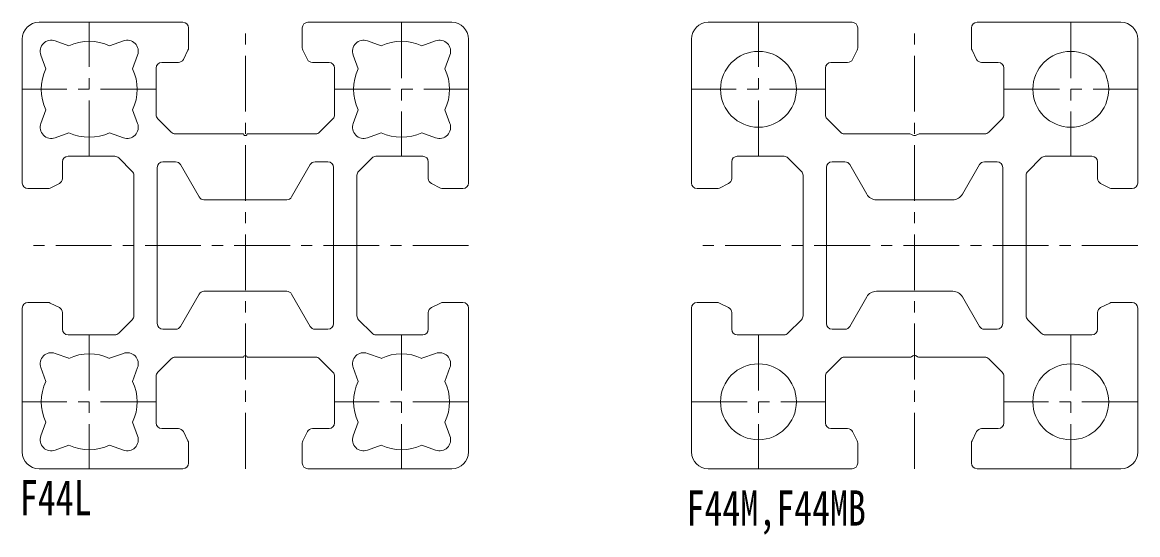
# Model space of a CAD drawing. Units: millimetres on the paper. Extents: x -597 to -234, y -379 to 68.
# Drawn here: x -534.5 to -434.5, y -34.6 to 11.3 of the extents above; entities that cross this region are included whole.
import ezdxf
from ezdxf.enums import TextEntityAlignment as Align

# ---------------------------------------------------------------- set-up
doc = ezdxf.new("R2010")
doc.units = ezdxf.units.MM
doc.linetypes.add('CHAIN1', pattern=[8, 5, -1, 1, -1])
doc.layers.add('0-0_フレーム', color=7, linetype='Continuous', lineweight=18)
doc.layers.add('0-1_その他LFｱｸｾｻﾘｰ', color=4, linetype='CHAIN1', lineweight=18)
doc.styles.add('ＭＳ ゴシック', font='')
doc.styles.get('ＭＳ ゴシック').set_extended_font_data('MS Gothic')

msp = doc.modelspace()

# ---------------------------------------------------------------- linework, layer by layer
at = {"layer": '0-0_フレーム'}
for p, q in [((-533, 11.324), (-520.1, 11.324)), ((-508.9, 11.324), (-496, 11.324)), ((-473, 11.324), (-460.1, 11.324)), ((-448.9, 11.324), (-436, 11.324)), ((-519.6, 10.824), (-519.6, 9.043)), ((-509.4, 9.043), (-509.4, 10.824)), ((-459.6, 10.824), (-459.6, 9.043)), ((-449.4, 9.043), (-449.4, 10.824)), ((-534.5, -3.076), (-534.5, 9.824)), ((-531.558, 9.664), (-530.328, 9.217)), ((-526.672, 9.217), (-525.442, 9.664)), ((-503.558, 9.664), (-502.328, 9.217)), ((-498.672, 9.217), (-497.442, 9.664)), ((-494.5, 9.824), (-494.5, -3.076)), ((-474.5, -3.076), (-474.5, 9.824)), ((-434.5, 9.824), (-434.5, -3.076)), ((-532.392, 7.153), (-532.84, 8.382)), ((-524.16, 8.382), (-524.608, 7.153)), ((-519.653, 8.819), (-520.062, 8.001)), ((-508.938, 8.001), (-509.347, 8.819)), ((-504.84, 8.382), (-504.392, 7.153)), ((-496.16, 8.382), (-496.608, 7.153)), ((-459.653, 8.819), (-460.062, 8.001)), ((-448.938, 8.001), (-449.347, 8.819)), ((-522.5, 7.224), (-522.5, 3.032)), ((-520.509, 7.724), (-522, 7.724)), ((-507, 7.724), (-508.491, 7.724)), ((-506.5, 3.032), (-506.5, 7.224)), ((-462.5, 7.224), (-462.5, 3.032)), ((-460.509, 7.724), (-462, 7.724)), ((-447, 7.724), (-448.491, 7.724)), ((-446.5, 3.032), (-446.5, 7.224)), ((-532.84, 2.266), (-532.392, 3.496)), ((-524.608, 3.496), (-524.16, 2.266)), ((-504.84, 2.266), (-504.392, 3.496)), ((-496.608, 3.496), (-496.16, 2.266)), ((-522.354, 2.678), (-521.146, 1.471)), ((-507.854, 1.471), (-506.646, 2.678)), ((-462.354, 2.678), (-461.146, 1.471)), ((-447.854, 1.471), (-446.646, 2.678)), ((-531.558, 0.985), (-530.328, 1.432)), ((-525.442, 0.985), (-526.672, 1.432)), ((-502.328, 1.432), (-503.558, 0.985)), ((-497.442, 0.985), (-498.672, 1.432)), ((-460.793, 1.324), (-454.921, 1.324)), ((-454.771, 1.284), (-454.65, 1.215)), ((-454.35, 1.215), (-454.229, 1.284)), ((-454.079, 1.324), (-448.207, 1.324)), ((-526.207, -0.676), (-530.4, -0.676)), ((-524.646, -2.029), (-525.854, -0.822)), ((-503.146, -0.822), (-504.354, -2.029)), ((-498.6, -0.676), (-502.793, -0.676)), ((-466.207, -0.676), (-470.4, -0.676)), ((-464.646, -2.029), (-465.854, -0.822)), ((-443.146, -0.822), (-444.354, -2.029)), ((-438.6, -0.676), (-442.793, -0.676)), ((-530.9, -1.176), (-530.9, -2.667)), ((-522.4, -1.676), (-522.4, -15.676)), ((-520.752, -1.176), (-521.9, -1.176)), ((-518.644, -4.326), (-520.319, -1.426)), ((-508.681, -1.426), (-510.356, -4.326)), ((-507.1, -1.176), (-508.248, -1.176)), ((-506.6, -15.676), (-506.6, -1.676)), ((-498.1, -2.667), (-498.1, -1.176)), ((-470.9, -1.176), (-470.9, -2.667)), ((-462.4, -15.676), (-462.4, -1.676)), ((-461.9, -1.176), (-460.752, -1.176)), ((-460.319, -1.426), (-458.789, -4.076)), ((-450.211, -4.076), (-448.681, -1.426)), ((-448.248, -1.176), (-447.1, -1.176)), ((-446.6, -1.676), (-446.6, -15.676)), ((-438.1, -2.667), (-438.1, -1.176)), ((-524.5, -14.968), (-524.5, -2.383)), ((-504.5, -2.383), (-504.5, -14.968)), ((-464.5, -14.968), (-464.5, -2.383)), ((-444.5, -2.383), (-444.5, -14.968)), ((-532.218, -3.576), (-534, -3.576)), ((-531.176, -3.114), (-531.994, -3.523)), ((-497.006, -3.523), (-497.824, -3.114)), ((-495, -3.576), (-496.782, -3.576)), ((-472.218, -3.576), (-474, -3.576)), ((-471.176, -3.114), (-471.994, -3.523)), ((-437.006, -3.523), (-437.824, -3.114)), ((-435, -3.576), (-436.782, -3.576)), ((-510.789, -4.576), (-518.211, -4.576)), ((-457.923, -4.576), (-451.077, -4.576)), ((-518.211, -12.776), (-510.789, -12.776)), ((-451.077, -12.776), (-457.923, -12.776)), ((-534, -13.776), (-532.218, -13.776)), ((-531.994, -13.828), (-531.176, -14.237)), ((-520.319, -15.926), (-518.644, -13.026)), ((-510.356, -13.026), (-508.681, -15.926)), ((-497.824, -14.237), (-497.006, -13.828)), ((-496.782, -13.776), (-495, -13.776)), ((-474, -13.776), (-472.218, -13.776)), ((-471.994, -13.828), (-471.176, -14.237)), ((-458.789, -13.276), (-460.319, -15.926)), ((-448.681, -15.926), (-450.211, -13.276)), ((-437.824, -14.237), (-437.006, -13.828)), ((-436.782, -13.776), (-435, -13.776)), ((-534.5, -27.176), (-534.5, -14.276)), ((-530.9, -14.685), (-530.9, -16.176)), ((-498.1, -16.176), (-498.1, -14.685)), ((-494.5, -14.276), (-494.5, -27.176)), ((-474.5, -27.176), (-474.5, -14.276)), ((-470.9, -14.685), (-470.9, -16.176)), ((-438.1, -16.176), (-438.1, -14.685)), ((-434.5, -14.276), (-434.5, -27.176)), ((-525.854, -16.529), (-524.646, -15.322)), ((-504.354, -15.322), (-503.146, -16.529)), ((-465.854, -16.529), (-464.646, -15.322)), ((-444.354, -15.322), (-443.146, -16.529)), ((-530.4, -16.676), (-526.207, -16.676)), ((-521.9, -16.176), (-520.752, -16.176)), ((-508.248, -16.176), (-507.1, -16.176)), ((-502.793, -16.676), (-498.6, -16.676)), ((-470.4, -16.676), (-466.207, -16.676)), ((-460.752, -16.176), (-461.9, -16.176)), ((-447.1, -16.176), (-448.248, -16.176)), ((-442.793, -16.676), (-438.6, -16.676)), ((-531.558, -18.336), (-530.328, -18.783)), ((-525.442, -18.336), (-526.672, -18.783)), ((-521.146, -18.822), (-522.354, -20.029)), ((-506.646, -20.029), (-507.854, -18.822)), ((-503.558, -18.336), (-502.328, -18.783)), ((-498.672, -18.783), (-497.442, -18.336)), ((-461.146, -18.822), (-462.354, -20.029)), ((-454.921, -18.676), (-460.793, -18.676)), ((-454.65, -18.566), (-454.771, -18.635)), ((-454.229, -18.635), (-454.35, -18.566)), ((-448.207, -18.676), (-454.079, -18.676)), ((-446.646, -20.029), (-447.854, -18.822)), ((-532.84, -19.618), (-532.392, -20.847)), ((-524.608, -20.847), (-524.16, -19.618)), ((-504.392, -20.847), (-504.84, -19.618)), ((-496.16, -19.618), (-496.608, -20.847)), ((-522.5, -20.383), (-522.5, -24.576)), ((-506.5, -24.576), (-506.5, -20.383)), ((-462.5, -20.383), (-462.5, -24.576)), ((-446.5, -24.576), (-446.5, -20.383)), ((-532.392, -24.504), (-532.84, -25.734)), ((-524.16, -25.734), (-524.608, -24.504)), ((-504.84, -25.734), (-504.392, -24.504)), ((-496.16, -25.734), (-496.608, -24.504)), ((-522, -25.076), (-520.509, -25.076)), ((-520.062, -25.352), (-519.653, -26.17)), ((-509.347, -26.17), (-508.938, -25.352)), ((-508.491, -25.076), (-507, -25.076)), ((-462, -25.076), (-460.509, -25.076)), ((-460.062, -25.352), (-459.653, -26.17)), ((-449.347, -26.17), (-448.938, -25.352)), ((-448.491, -25.076), (-447, -25.076)), ((-531.558, -27.015), (-530.328, -26.568)), ((-526.672, -26.568), (-525.442, -27.015)), ((-519.6, -26.394), (-519.6, -28.176)), ((-509.4, -28.176), (-509.4, -26.394)), ((-502.328, -26.568), (-503.558, -27.015)), ((-497.442, -27.015), (-498.672, -26.568)), ((-459.6, -26.394), (-459.6, -28.176)), ((-449.4, -28.176), (-449.4, -26.394)), ((-520.1, -28.676), (-533, -28.676)), ((-496, -28.676), (-508.9, -28.676)), ((-460.1, -28.676), (-473, -28.676)), ((-436, -28.676), (-448.9, -28.676))]:
    msp.add_line(p, q, dxfattribs=at)
for points in [[(-520.793, 1.324), (-514.673, 1.324), (-514.63, 1.249)], [(-514.37, 1.249), (-514.327, 1.324), (-508.207, 1.324)], [(-514.63, -18.601), (-514.673, -18.676), (-520.793, -18.676)], [(-508.207, -18.676), (-514.327, -18.676), (-514.37, -18.601)]]:
    msp.add_lwpolyline(points, dxfattribs=at)
for centre in [(-468.5, 5.324), (-440.5, 5.324), (-468.5, -22.676), (-440.5, -22.676)]:
    msp.add_circle(centre, 3.4, dxfattribs=at)
for centre, radius, start, end in [((-533, 9.824), 1.5, 90, 180), ((-520.1, 10.824), 0.5, 0, 90), ((-508.9, 10.824), 0.5, 90, 180), ((-496, 9.824), 1.5, 0, 90), ((-473, 9.824), 1.5, 90, 180), ((-460.1, 10.824), 0.5, 0, 90), ((-448.9, 10.824), 0.5, 90, 180), ((-436, 9.824), 1.5, 0, 90), ((-531.9, 8.724), 1, 69.99988, 200.00012), ((-528.5, 5.324), 4.3, 64.84056, 115.15951), ((-525.1, 8.724), 1, 339.99988, 110.00012), ((-520.1, 9.043), 0.5, 333.43495, 0), ((-508.9, 9.043), 0.5, 180, 206.56505), ((-503.9, 8.724), 1, 69.99988, 200.00012), ((-500.5, 5.324), 4.3, 64.84074, 115.15938), ((-497.1, 8.724), 1, 339.99988, 110.00012), ((-460.1, 9.043), 0.5, 333.43495, 0), ((-448.9, 9.043), 0.5, 180, 206.56505), ((-520.509, 8.224), 0.5, 270, 333.43495), ((-508.491, 8.224), 0.5, 206.56505, 270), ((-460.509, 8.224), 0.5, 270, 333.43495), ((-448.491, 8.224), 0.5, 206.56505, 270), ((-528.5, 5.324), 4.3, 154.84074, 205.15938), ((-528.5, 5.324), 4.3, 334.84054, 25.15934), ((-522, 7.224), 0.5, 90, 180), ((-507, 7.224), 0.5, 0, 90), ((-500.5, 5.324), 4.3, 154.84082, 205.15911), ((-500.5, 5.324), 4.3, 334.84056, 25.15951), ((-462, 7.224), 0.5, 90, 180), ((-447, 7.224), 0.5, 0, 90), ((-522, 3.032), 0.5, 180, 225), ((-507, 3.032), 0.5, 315, 0), ((-462, 3.032), 0.5, 180, 225), ((-447, 3.032), 0.5, 315, 0), ((-531.9, 1.924), 1, 159.99988, 290.00012), ((-525.1, 1.924), 1, 249.99988, 20.00012), ((-503.9, 1.924), 1, 159.99988, 290.00012), ((-497.1, 1.924), 1, 249.99988, 20.00012), ((-528.5, 5.324), 4.3, 244.84082, 295.15911), ((-520.793, 1.824), 0.5, 225, 270), ((-514.5, 1.324), 0.15, 210, 270), ((-514.5, 1.324), 0.15, 270, 330), ((-508.207, 1.824), 0.5, 270, 315), ((-500.5, 5.324), 4.3, 244.84054, 295.15934), ((-460.793, 1.824), 0.5, 225, 270), ((-454.921, 1.024), 0.3, 60, 90), ((-454.5, 1.474), 0.3, 240, 300), ((-454.079, 1.024), 0.3, 90, 120), ((-448.207, 1.824), 0.5, 270, 315), ((-530.4, -1.176), 0.5, 90, 180), ((-526.207, -1.176), 0.5, 45, 90), ((-502.793, -1.176), 0.5, 90, 135), ((-498.6, -1.176), 0.5, 0, 90), ((-470.4, -1.176), 0.5, 90, 180), ((-466.207, -1.176), 0.5, 45, 90), ((-442.793, -1.176), 0.5, 90, 135), ((-438.6, -1.176), 0.5, 0, 90), ((-521.9, -1.676), 0.5, 90, 180), ((-521.9, -1.676), 0.5, 90, 180), ((-520.752, -1.676), 0.5, 30, 90), ((-520.752, -1.676), 0.5, 30, 90), ((-508.248, -1.676), 0.5, 90, 150), ((-507.1, -1.676), 0.5, 0, 90), ((-461.9, -1.676), 0.5, 90, 180), ((-461.9, -1.676), 0.5, 90, 180), ((-460.752, -1.676), 0.5, 30, 90), ((-460.752, -1.676), 0.5, 30, 90), ((-448.248, -1.676), 0.5, 90, 150), ((-447.1, -1.676), 0.5, 0, 90), ((-531.4, -2.667), 0.5, 296.56505, 0), ((-525, -2.383), 0.5, 360, 45), ((-504, -2.383), 0.5, 135, 180), ((-497.6, -2.667), 0.5, 180, 243.43495), ((-471.4, -2.667), 0.5, 296.56505, 0), ((-465, -2.383), 0.5, 360, 45), ((-444, -2.383), 0.5, 135, 180), ((-437.6, -2.667), 0.5, 180, 243.43495), ((-534, -3.076), 0.5, 180, 270), ((-532.218, -3.076), 0.5, 270, 296.56505), ((-496.782, -3.076), 0.5, 243.43495, 270), ((-495, -3.076), 0.5, 270, 0), ((-474, -3.076), 0.5, 180, 270), ((-472.218, -3.076), 0.5, 270, 296.56505), ((-436.782, -3.076), 0.5, 243.43495, 270), ((-435, -3.076), 0.5, 270, 0), ((-518.211, -4.076), 0.5, 210, 270), ((-518.211, -4.076), 0.5, 210, 270), ((-510.789, -4.076), 0.5, 270, 330), ((-457.923, -3.576), 1, 210, 270), ((-451.077, -3.576), 1, 270, 330), ((-518.211, -13.276), 0.5, 90, 150), ((-510.789, -13.276), 0.5, 30, 90), ((-457.923, -13.776), 1, 90, 150), ((-451.077, -13.776), 1, 30, 90), ((-534, -14.276), 0.5, 90, 180), ((-532.218, -14.276), 0.5, 63.43495, 90), ((-496.782, -14.276), 0.5, 90, 116.56505), ((-495, -14.276), 0.5, 0, 90), ((-474, -14.276), 0.5, 90, 180), ((-472.218, -14.276), 0.5, 63.43495, 90), ((-436.782, -14.276), 0.5, 90, 116.56505), ((-435, -14.276), 0.5, 0, 90), ((-531.4, -14.685), 0.5, 0, 63.43495), ((-525, -14.968), 0.5, 315, 0), ((-504, -14.968), 0.5, 180, 225), ((-497.6, -14.685), 0.5, 116.56505, 180), ((-471.4, -14.685), 0.5, 0, 63.43495), ((-465, -14.968), 0.5, 315, 0), ((-444, -14.968), 0.5, 180, 225), ((-437.6, -14.685), 0.5, 116.56505, 180), ((-521.9, -15.676), 0.5, 180, 270), ((-520.752, -15.676), 0.5, 270, 330), ((-508.248, -15.676), 0.5, 210, 270), ((-507.1, -15.676), 0.5, 270, 0), ((-461.9, -15.676), 0.5, 180, 270), ((-460.752, -15.676), 0.5, 270, 330), ((-448.248, -15.676), 0.5, 210, 270), ((-447.1, -15.676), 0.5, 270, 0), ((-530.4, -16.176), 0.5, 180, 270), ((-526.207, -16.176), 0.5, 270, 315), ((-502.793, -16.176), 0.5, 225, 270), ((-498.6, -16.176), 0.5, 270, 0), ((-470.4, -16.176), 0.5, 180, 270), ((-466.207, -16.176), 0.5, 270, 315), ((-442.793, -16.176), 0.5, 225, 270), ((-438.6, -16.176), 0.5, 270, 0), ((-531.9, -19.276), 1, 69.99988, 200.00012), ((-528.5, -22.676), 4.3, 64.84054, 115.15934), ((-525.1, -19.276), 1, 339.99988, 110.00012), ((-520.793, -19.176), 0.5, 90, 135), ((-514.5, -18.676), 0.15, 90, 150), ((-514.5, -18.676), 0.15, 30, 90), ((-508.207, -19.176), 0.5, 45, 90), ((-503.9, -19.276), 1, 69.99988, 200.00012), ((-500.5, -22.676), 4.3, 64.84082, 115.15911), ((-497.1, -19.276), 1, 339.99988, 110.00012), ((-460.793, -19.176), 0.5, 90, 135), ((-454.921, -18.376), 0.3, 270, 300), ((-454.5, -18.826), 0.3, 60, 120), ((-454.079, -18.376), 0.3, 240, 270), ((-448.207, -19.176), 0.5, 45, 90), ((-528.5, -22.676), 4.3, 154.84056, 205.15951), ((-528.5, -22.676), 4.3, 334.84082, 25.15911), ((-522, -20.383), 0.5, 135, 180), ((-507, -20.383), 0.5, 0, 45), ((-500.5, -22.676), 4.3, 154.84054, 205.15934), ((-500.5, -22.676), 4.3, 334.84074, 25.15938), ((-462, -20.383), 0.5, 135, 180), ((-447, -20.383), 0.5, 0, 45), ((-522, -24.576), 0.5, 180, 270), ((-507, -24.576), 0.5, 270, 0), ((-462, -24.576), 0.5, 180, 270), ((-447, -24.576), 0.5, 270, 0), ((-531.9, -26.076), 1, 159.99988, 290.00012), ((-525.1, -26.076), 1, 249.99988, 20.00012), ((-520.509, -25.576), 0.5, 26.56505, 90), ((-508.491, -25.576), 0.5, 90, 153.43495), ((-503.9, -26.076), 1, 159.99988, 290.00012), ((-497.1, -26.076), 1, 249.99988, 20.00012), ((-460.509, -25.576), 0.5, 26.56505, 90), ((-448.491, -25.576), 0.5, 90, 153.43495), ((-528.5, -22.676), 4.3, 244.84074, 295.15938), ((-520.1, -26.394), 0.5, 0, 26.56505), ((-508.9, -26.394), 0.5, 153.43495, 180), ((-500.5, -22.676), 4.3, 244.84056, 295.15951), ((-460.1, -26.394), 0.5, 0, 26.56505), ((-448.9, -26.394), 0.5, 153.43495, 180), ((-533, -27.176), 1.5, 180, 270), ((-496, -27.176), 1.5, 270, 0), ((-473, -27.176), 1.5, 180, 270), ((-436, -27.176), 1.5, 270, 0), ((-520.1, -28.176), 0.5, 270, 0), ((-508.9, -28.176), 0.5, 180, 270), ((-460.1, -28.176), 0.5, 270, 0), ((-448.9, -28.176), 0.5, 180, 270)]:
    msp.add_arc(centre, radius, start, end, dxfattribs=at)
at = {"layer": '0-1_その他LFｱｸｾｻﾘｰ'}
for p, q in [((-528.5, -0.676), (-528.5, 11.324)), ((-514.5, -28.676), (-514.5, 11.324)), ((-500.5, 11.324), (-500.5, -0.676)), ((-468.5, -0.676), (-468.5, 11.324)), ((-454.5, -28.676), (-454.5, 11.324)), ((-440.5, 11.324), (-440.5, -0.676)), ((-522.5, 5.324), (-534.5, 5.324)), ((-506.5, 5.324), (-494.5, 5.324)), ((-462.5, 5.324), (-474.5, 5.324)), ((-446.5, 5.324), (-434.5, 5.324)), ((-494.5, -8.676), (-534.5, -8.676)), ((-434.5, -8.676), (-474.5, -8.676)), ((-528.5, -16.676), (-528.5, -28.676)), ((-500.5, -16.676), (-500.5, -28.676)), ((-468.5, -16.676), (-468.5, -28.676)), ((-440.5, -16.676), (-440.5, -28.676)), ((-522.5, -22.676), (-534.5, -22.676)), ((-494.5, -22.676), (-506.5, -22.676)), ((-474.5, -22.676), (-462.5, -22.676)), ((-434.5, -22.676), (-446.5, -22.676))]:
    msp.add_line(p, q, dxfattribs=at)

# ---------------------------------------------------------------- texts
at = {"layer": '0-0_フレーム', "style": 'ＭＳ ゴシック', "width": 0.75}
for s, p in [('F44L', (-534.721, -33.788)), ('F44M,F44MB', (-474.949, -34.715))]:
    msp.add_text(s, height=3.152, dxfattribs=at).set_placement(p, align=Align.BOTTOM_LEFT)

doc.saveas('drawing.dxf')
